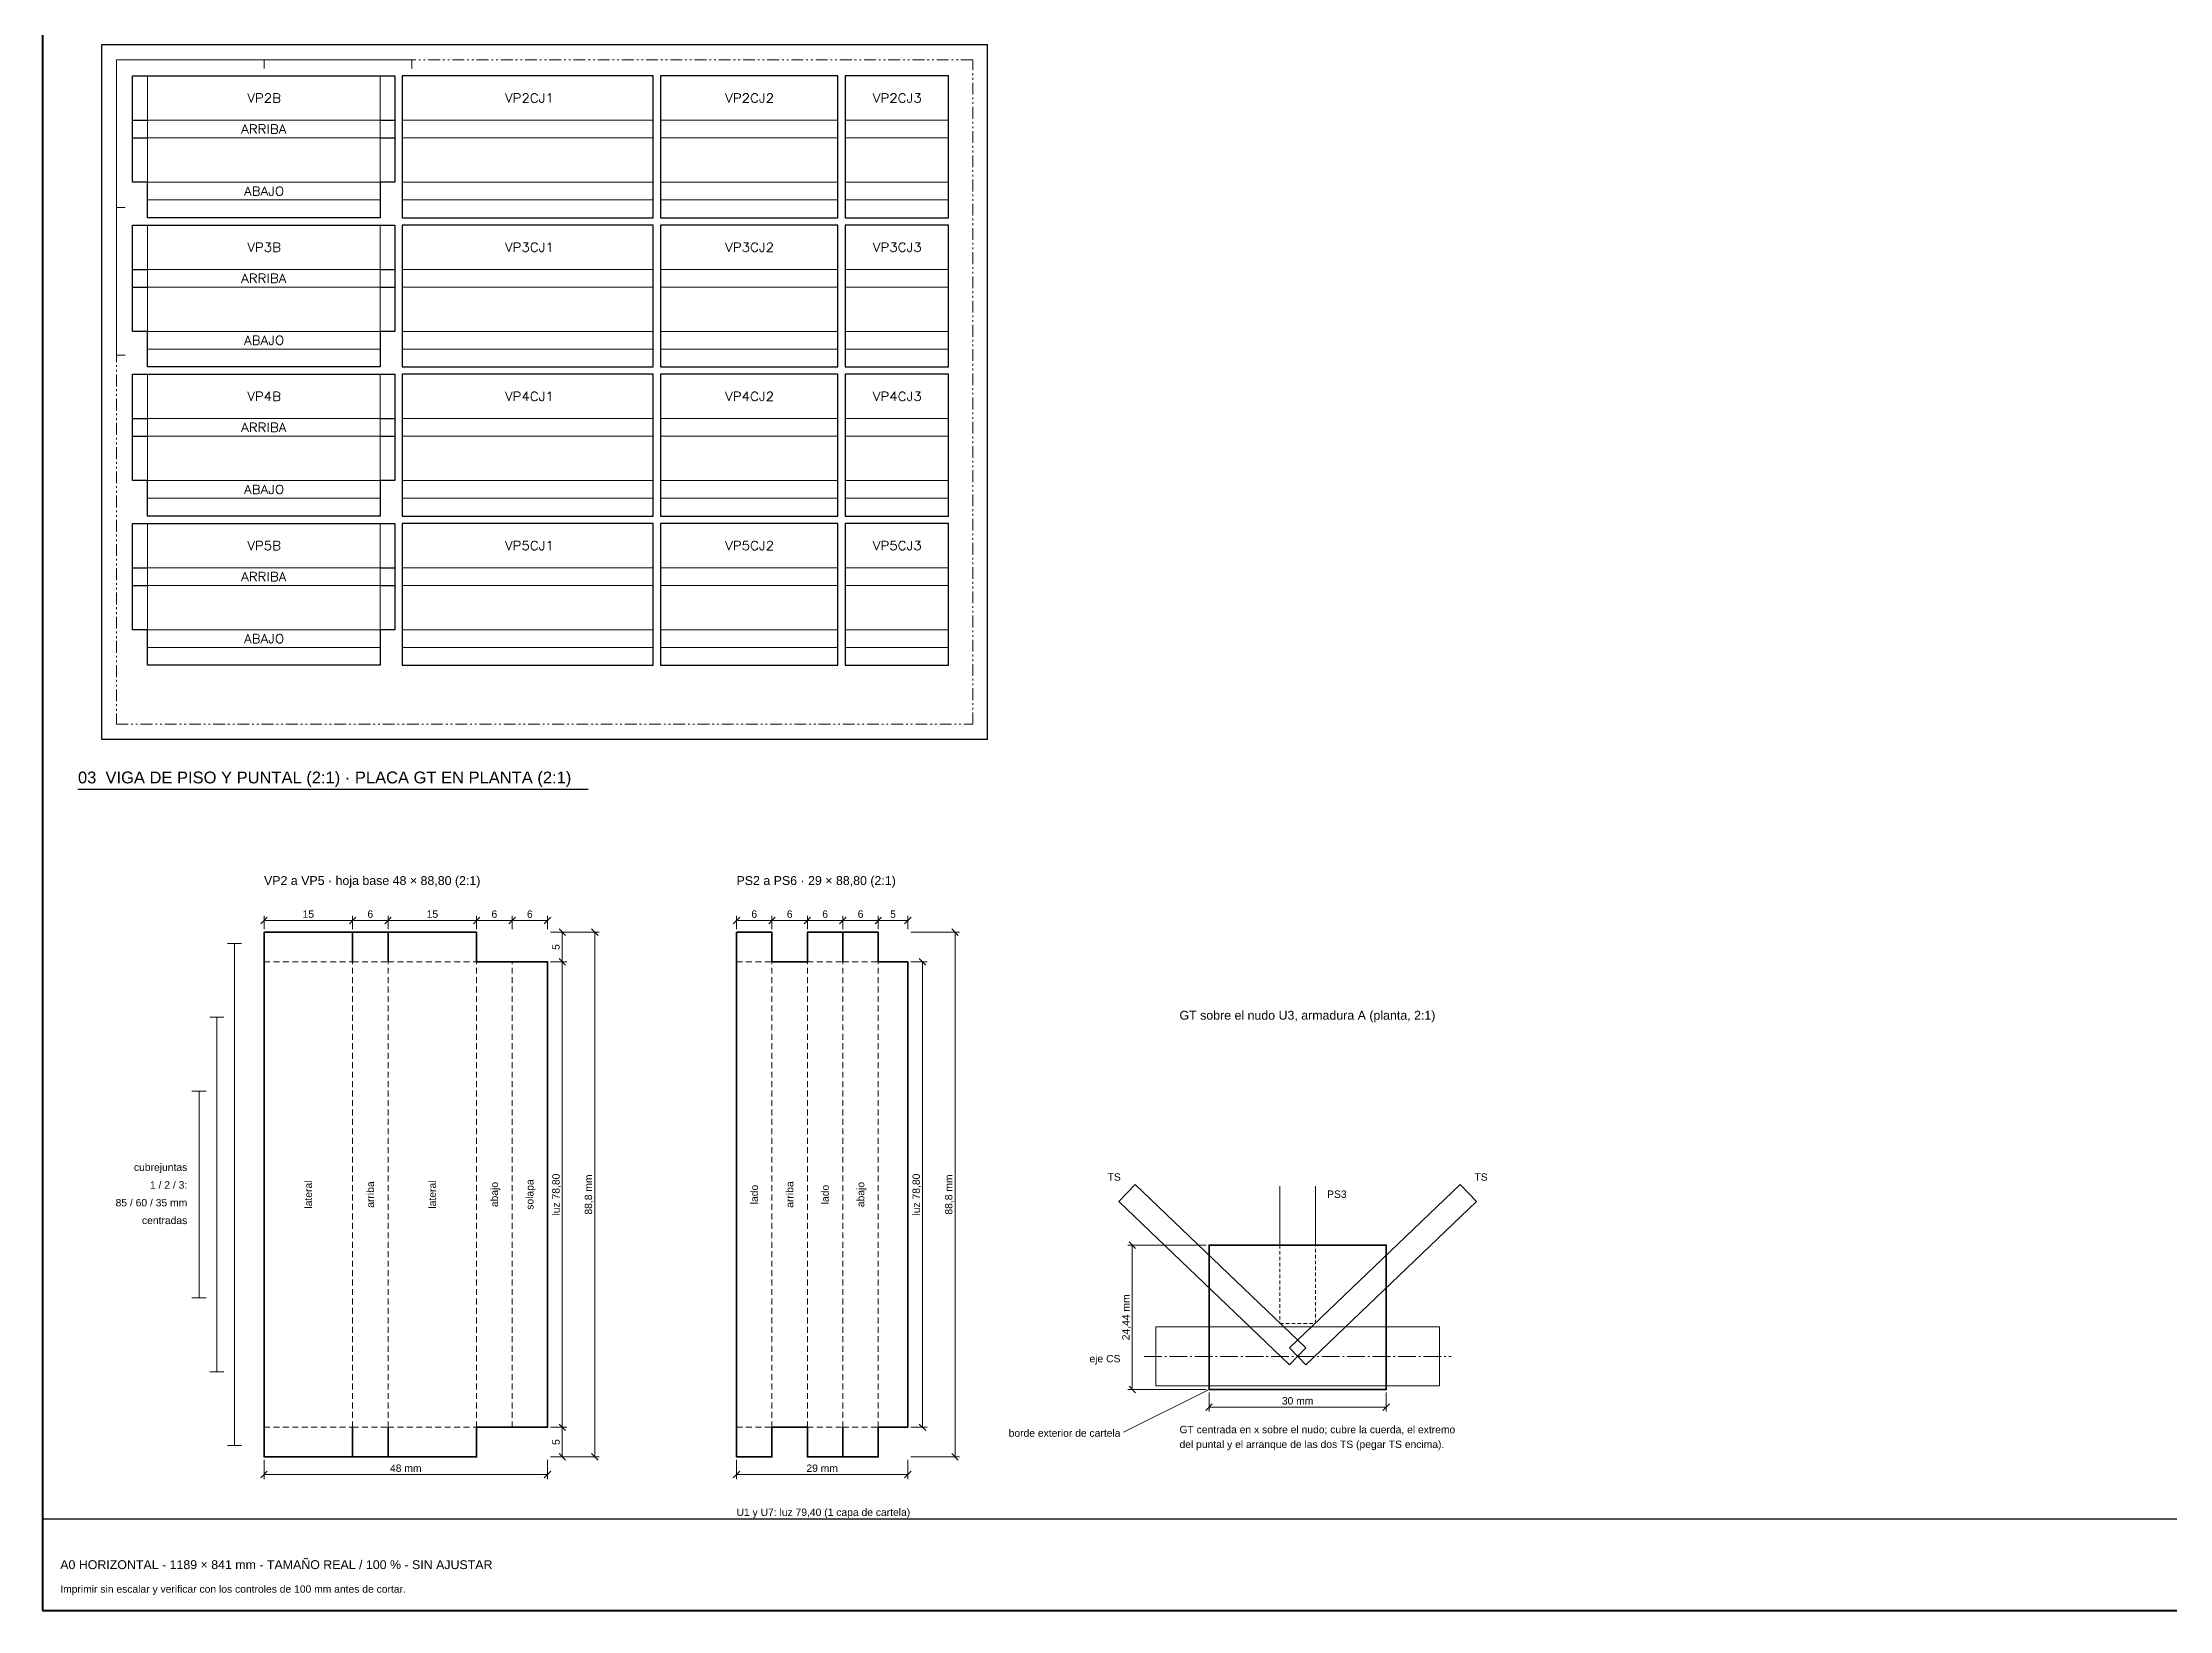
# Model space of a CAD drawing. Header units: millimetres. Extents: x 10 to 1179, y 10 to 831.
# Drawn here: x 10 to 730, y 10 to 541 of the extents above; entities that cross this region are included whole.
import ezdxf

# ---------------------------------------------------------------- set-up
doc = ezdxf.new("R2010")
doc.units = ezdxf.units.MM
for name, pattern in [('LT_EJE', [8.6, 6, -1, 0.6, -1]), ('LT_OCULTA', [2, 1.2, -0.8]), ('LT_PLIEGUE', [3.2, 2, -1.2]), ('LT_ZONA_UTIL', [8.2, 4, -1, 0.6, -1, 0.6, -1])]:
    doc.linetypes.add(name, pattern=pattern)
for name, color, linetype, lineweight in [('C_CORTE', 1, 'CONTINUOUS', 25), ('C_PLIEGUE', 3, 'CONTINUOUS', 15), ('C_RANURA', 6, 'CONTINUOUS', 30), ('C_ROTULO', 5, 'CONTINUOUS', 13), ('CAJETIN', 7, 'CONTINUOUS', 30), ('CORTE', 7, 'CONTINUOUS', 35), ('COTA', 7, 'CONTINUOUS', 13), ('EJE', 1, 'LT_EJE', 13), ('MARCO', 7, 'CONTINUOUS', 40), ('MARCO_HOJA', 8, 'CONTINUOUS', 25), ('OCULTA', 8, 'LT_OCULTA', 18), ('PLIEGUE', 7, 'LT_PLIEGUE', 18), ('RANURA', 7, 'CONTINUOUS', 35), ('REFERENCIA', 5, 'CONTINUOUS', 18), ('TEXTO', 7, 'CONTINUOUS', 18), ('VISTA', 7, 'CONTINUOUS', 35), ('VISTA_FINA', 7, 'CONTINUOUS', 18), ('ZONA_UTIL', 5, 'LT_ZONA_UTIL', 18)]:
    doc.layers.add(name, color=color, linetype=linetype, lineweight=lineweight)
doc.styles.add('PLANO', font='arial.ttf')

msp = doc.modelspace()

# ---------------------------------------------------------------- linework, layer by layer
at = {"layer": 'C_CORTE'}
for points in [[(45.5, 529.5), (124.3, 529.5), (129.3, 529.5), (129.3, 514.5), (129.3, 508.5), (129.3, 493.5), (124.3, 493.5), (124.3, 481.5), (45.5, 481.5), (45.5, 493.5), (40.5, 493.5), (40.5, 508.5), (40.5, 514.5), (40.5, 529.5)], [(131.8, 481.5), (216.8, 481.5), (216.8, 529.5), (131.8, 529.5)], [(219.3, 481.5), (279.3, 481.5), (279.3, 529.5), (219.3, 529.5)], [(281.8, 481.5), (316.8, 481.5), (316.8, 529.5), (281.8, 529.5)], [(45.5, 479), (124.3, 479), (129.3, 479), (129.3, 464), (129.3, 458), (129.3, 443), (124.3, 443), (124.3, 431), (45.5, 431), (45.5, 443), (40.5, 443), (40.5, 458), (40.5, 464), (40.5, 479)], [(131.8, 431), (216.8, 431), (216.8, 479), (131.8, 479)], [(219.3, 431), (279.3, 431), (279.3, 479), (219.3, 479)], [(281.8, 431), (316.8, 431), (316.8, 479), (281.8, 479)], [(45.5, 428.5), (124.3, 428.5), (129.3, 428.5), (129.3, 413.5), (129.3, 407.5), (129.3, 392.5), (124.3, 392.5), (124.3, 380.5), (45.5, 380.5), (45.5, 392.5), (40.5, 392.5), (40.5, 407.5), (40.5, 413.5), (40.5, 428.5)], [(131.8, 380.5), (216.8, 380.5), (216.8, 428.5), (131.8, 428.5)], [(219.3, 380.5), (279.3, 380.5), (279.3, 428.5), (219.3, 428.5)], [(281.8, 380.5), (316.8, 380.5), (316.8, 428.5), (281.8, 428.5)], [(45.5, 378), (124.3, 378), (129.3, 378), (129.3, 363), (129.3, 357), (129.3, 342), (124.3, 342), (124.3, 330), (45.5, 330), (45.5, 342), (40.5, 342), (40.5, 357), (40.5, 363), (40.5, 378)], [(131.8, 330), (216.8, 330), (216.8, 378), (131.8, 378)], [(219.3, 330), (279.3, 330), (279.3, 378), (219.3, 378)], [(281.8, 330), (316.8, 330), (316.8, 378), (281.8, 378)]]:
    msp.add_lwpolyline(points, close=True, dxfattribs=at)
at = {"layer": 'C_PLIEGUE'}
for points in [[(45.5, 529.5), (45.5, 514.5)], [(124.3, 529.5), (124.3, 514.5)], [(45.5, 514.5), (124.3, 514.5)], [(45.5, 514.5), (45.5, 508.5)], [(124.3, 514.5), (124.3, 508.5)], [(131.8, 514.5), (216.8, 514.5)], [(219.3, 514.5), (279.3, 514.5)], [(281.8, 514.5), (316.8, 514.5)], [(45.5, 508.5), (124.3, 508.5)], [(45.5, 508.5), (45.5, 493.5)], [(124.3, 508.5), (124.3, 493.5)], [(131.8, 508.5), (216.8, 508.5)], [(219.3, 508.5), (279.3, 508.5)], [(281.8, 508.5), (316.8, 508.5)], [(45.5, 493.5), (124.3, 493.5)], [(131.8, 493.5), (216.8, 493.5)], [(219.3, 493.5), (279.3, 493.5)], [(281.8, 493.5), (316.8, 493.5)], [(45.5, 487.5), (124.3, 487.5)], [(131.8, 487.5), (216.8, 487.5)], [(219.3, 487.5), (279.3, 487.5)], [(281.8, 487.5), (316.8, 487.5)], [(45.5, 479), (45.5, 464)], [(124.3, 479), (124.3, 464)], [(45.5, 464), (124.3, 464)], [(45.5, 464), (45.5, 458)], [(124.3, 464), (124.3, 458)], [(131.8, 464), (216.8, 464)], [(219.3, 464), (279.3, 464)], [(281.8, 464), (316.8, 464)], [(45.5, 458), (124.3, 458)], [(45.5, 458), (45.5, 443)], [(124.3, 458), (124.3, 443)], [(131.8, 458), (216.8, 458)], [(219.3, 458), (279.3, 458)], [(281.8, 458), (316.8, 458)], [(45.5, 443), (124.3, 443)], [(131.8, 443), (216.8, 443)], [(219.3, 443), (279.3, 443)], [(281.8, 443), (316.8, 443)], [(45.5, 437), (124.3, 437)], [(131.8, 437), (216.8, 437)], [(219.3, 437), (279.3, 437)], [(281.8, 437), (316.8, 437)], [(45.5, 428.5), (45.5, 413.5)], [(124.3, 428.5), (124.3, 413.5)], [(45.5, 413.5), (124.3, 413.5)], [(45.5, 413.5), (45.5, 407.5)], [(124.3, 413.5), (124.3, 407.5)], [(131.8, 413.5), (216.8, 413.5)], [(219.3, 413.5), (279.3, 413.5)], [(281.8, 413.5), (316.8, 413.5)], [(45.5, 407.5), (124.3, 407.5)], [(45.5, 407.5), (45.5, 392.5)], [(124.3, 407.5), (124.3, 392.5)], [(131.8, 407.5), (216.8, 407.5)], [(219.3, 407.5), (279.3, 407.5)], [(281.8, 407.5), (316.8, 407.5)], [(45.5, 392.5), (124.3, 392.5)], [(131.8, 392.5), (216.8, 392.5)], [(219.3, 392.5), (279.3, 392.5)], [(281.8, 392.5), (316.8, 392.5)], [(45.5, 386.5), (124.3, 386.5)], [(131.8, 386.5), (216.8, 386.5)], [(219.3, 386.5), (279.3, 386.5)], [(281.8, 386.5), (316.8, 386.5)], [(45.5, 378), (45.5, 363)], [(124.3, 378), (124.3, 363)], [(45.5, 363), (124.3, 363)], [(45.5, 363), (45.5, 357)], [(124.3, 363), (124.3, 357)], [(131.8, 363), (216.8, 363)], [(219.3, 363), (279.3, 363)], [(281.8, 363), (316.8, 363)], [(45.5, 357), (124.3, 357)], [(45.5, 357), (45.5, 342)], [(124.3, 357), (124.3, 342)], [(131.8, 357), (216.8, 357)], [(219.3, 357), (279.3, 357)], [(281.8, 357), (316.8, 357)], [(45.5, 342), (124.3, 342)], [(131.8, 342), (216.8, 342)], [(219.3, 342), (279.3, 342)], [(281.8, 342), (316.8, 342)], [(45.5, 336), (124.3, 336)], [(131.8, 336), (216.8, 336)], [(219.3, 336), (279.3, 336)], [(281.8, 336), (316.8, 336)]]:
    msp.add_lwpolyline(points, dxfattribs=at)
at = {"layer": 'C_RANURA'}
for points in [[(40.5, 514.5), (45.5, 514.5)], [(124.3, 514.5), (129.3, 514.5)], [(40.5, 508.5), (45.5, 508.5)], [(124.3, 508.5), (129.3, 508.5)], [(40.5, 464), (45.5, 464)], [(124.3, 464), (129.3, 464)], [(40.5, 458), (45.5, 458)], [(124.3, 458), (129.3, 458)], [(40.5, 413.5), (45.5, 413.5)], [(124.3, 413.5), (129.3, 413.5)], [(40.5, 407.5), (45.5, 407.5)], [(124.3, 407.5), (129.3, 407.5)], [(40.5, 363), (45.5, 363)], [(124.3, 363), (129.3, 363)], [(40.5, 357), (45.5, 357)], [(124.3, 357), (129.3, 357)]]:
    msp.add_lwpolyline(points, dxfattribs=at)
at = {"layer": 'C_ROTULO'}
for points in [[(35, 535), (35, 435)], [(35, 535), (135, 535)], [(85, 535), (85, 532)], [(135, 535), (135, 532)], [(79.47, 523.5), (80.61, 520.5)], [(81.76, 523.5), (80.61, 520.5)], [(82.47, 523.5), (82.47, 520.5)], [(82.47, 523.5), (83.76, 523.5), (84.19, 523.36), (84.33, 523.21), (84.47, 522.93), (84.47, 522.5), (84.33, 522.21), (84.19, 522.07), (83.76, 521.93), (82.47, 521.93)], [(85.47, 522.79), (85.47, 522.93), (85.61, 523.21), (85.76, 523.36), (86.04, 523.5), (86.61, 523.5), (86.9, 523.36), (87.04, 523.21), (87.19, 522.93), (87.19, 522.64), (87.04, 522.36), (86.76, 521.93), (85.33, 520.5), (87.33, 520.5)], [(88.33, 523.5), (88.33, 520.5)], [(88.33, 523.5), (89.61, 523.5), (90.04, 523.36), (90.19, 523.21), (90.33, 522.93), (90.33, 522.64), (90.19, 522.36), (90.04, 522.21), (89.61, 522.07)], [(88.33, 522.07), (89.61, 522.07), (90.04, 521.93), (90.19, 521.79), (90.33, 521.5), (90.33, 521.07), (90.19, 520.79), (90.04, 520.64), (89.61, 520.5), (88.33, 520.5)], [(166.73, 523.5), (167.87, 520.5)], [(169.01, 523.5), (167.87, 520.5)], [(169.73, 523.5), (169.73, 520.5)], [(169.73, 523.5), (171.01, 523.5), (171.44, 523.36), (171.59, 523.21), (171.73, 522.93), (171.73, 522.5), (171.59, 522.21), (171.44, 522.07), (171.01, 521.93), (169.73, 521.93)], [(172.73, 522.79), (172.73, 522.93), (172.87, 523.21), (173.01, 523.36), (173.3, 523.5), (173.87, 523.5), (174.16, 523.36), (174.3, 523.21), (174.44, 522.93), (174.44, 522.64), (174.3, 522.36), (174.01, 521.93), (172.59, 520.5), (174.59, 520.5)], [(177.59, 522.79), (177.44, 523.07), (177.16, 523.36), (176.87, 523.5), (176.3, 523.5), (176.01, 523.36), (175.73, 523.07), (175.59, 522.79), (175.44, 522.36), (175.44, 521.64), (175.59, 521.21), (175.73, 520.93), (176.01, 520.64), (176.3, 520.5), (176.87, 520.5), (177.16, 520.64), (177.44, 520.93), (177.59, 521.21)], [(179.73, 523.5), (179.73, 521.21), (179.59, 520.79), (179.44, 520.64), (179.16, 520.5), (178.87, 520.5), (178.59, 520.64), (178.44, 520.79), (178.3, 521.21), (178.3, 521.5)], [(181.16, 522.93), (181.44, 523.07), (181.87, 523.5), (181.87, 520.5)], [(241.3, 523.5), (242.44, 520.5)], [(243.59, 523.5), (242.44, 520.5)], [(244.3, 523.5), (244.3, 520.5)], [(244.3, 523.5), (245.59, 523.5), (246.01, 523.36), (246.16, 523.21), (246.3, 522.93), (246.3, 522.5), (246.16, 522.21), (246.01, 522.07), (245.59, 521.93), (244.3, 521.93)], [(247.3, 522.79), (247.3, 522.93), (247.44, 523.21), (247.59, 523.36), (247.87, 523.5), (248.44, 523.5), (248.73, 523.36), (248.87, 523.21), (249.01, 522.93), (249.01, 522.64), (248.87, 522.36), (248.59, 521.93), (247.16, 520.5), (249.16, 520.5)], [(252.16, 522.79), (252.01, 523.07), (251.73, 523.36), (251.44, 523.5), (250.87, 523.5), (250.59, 523.36), (250.3, 523.07), (250.16, 522.79), (250.01, 522.36), (250.01, 521.64), (250.16, 521.21), (250.3, 520.93), (250.59, 520.64), (250.87, 520.5), (251.44, 520.5), (251.73, 520.64), (252.01, 520.93), (252.16, 521.21)], [(254.3, 523.5), (254.3, 521.21), (254.16, 520.79), (254.01, 520.64), (253.73, 520.5), (253.44, 520.5), (253.16, 520.64), (253.01, 520.79), (252.87, 521.21), (252.87, 521.5)], [(255.44, 522.79), (255.44, 522.93), (255.59, 523.21), (255.73, 523.36), (256.01, 523.5), (256.59, 523.5), (256.87, 523.36), (257.01, 523.21), (257.16, 522.93), (257.16, 522.64), (257.01, 522.36), (256.73, 521.93), (255.3, 520.5), (257.3, 520.5)], [(291.3, 523.5), (292.44, 520.5)], [(293.59, 523.5), (292.44, 520.5)], [(294.3, 523.5), (294.3, 520.5)], [(294.3, 523.5), (295.59, 523.5), (296.01, 523.36), (296.16, 523.21), (296.3, 522.93), (296.3, 522.5), (296.16, 522.21), (296.01, 522.07), (295.59, 521.93), (294.3, 521.93)], [(297.3, 522.79), (297.3, 522.93), (297.44, 523.21), (297.59, 523.36), (297.87, 523.5), (298.44, 523.5), (298.73, 523.36), (298.87, 523.21), (299.01, 522.93), (299.01, 522.64), (298.87, 522.36), (298.59, 521.93), (297.16, 520.5), (299.16, 520.5)], [(302.16, 522.79), (302.01, 523.07), (301.73, 523.36), (301.44, 523.5), (300.87, 523.5), (300.59, 523.36), (300.3, 523.07), (300.16, 522.79), (300.01, 522.36), (300.01, 521.64), (300.16, 521.21), (300.3, 520.93), (300.59, 520.64), (300.87, 520.5), (301.44, 520.5), (301.73, 520.64), (302.01, 520.93), (302.16, 521.21)], [(304.3, 523.5), (304.3, 521.21), (304.16, 520.79), (304.01, 520.64), (303.73, 520.5), (303.44, 520.5), (303.16, 520.64), (303.01, 520.79), (302.87, 521.21), (302.87, 521.5)], [(305.59, 523.5), (307.16, 523.5), (306.3, 522.36), (306.73, 522.36), (307.01, 522.21), (307.16, 522.07), (307.3, 521.64), (307.3, 521.36), (307.16, 520.93), (306.87, 520.64), (306.44, 520.5), (306.01, 520.5), (305.59, 520.64), (305.44, 520.79), (305.3, 521.07)], [(78.54, 513), (77.4, 510)], [(78.54, 513), (79.69, 510)], [(80.4, 513), (80.4, 510)], [(80.4, 513), (81.69, 513), (82.11, 512.86), (82.26, 512.71), (82.4, 512.43), (82.4, 512.14), (82.26, 511.86), (82.11, 511.71), (81.69, 511.57), (80.4, 511.57)], [(81.4, 511.57), (82.4, 510)], [(83.4, 513), (83.4, 510)], [(83.4, 513), (84.69, 513), (85.11, 512.86), (85.26, 512.71), (85.4, 512.43), (85.4, 512.14), (85.26, 511.86), (85.11, 511.71), (84.69, 511.57), (83.4, 511.57)], [(84.4, 511.57), (85.4, 510)], [(86.4, 513), (86.4, 510)], [(87.54, 513), (87.54, 510)], [(87.54, 513), (88.83, 513), (89.26, 512.86), (89.4, 512.71), (89.54, 512.43), (89.54, 512.14), (89.4, 511.86), (89.26, 511.71), (88.83, 511.57)], [(87.54, 511.57), (88.83, 511.57), (89.26, 511.43), (89.4, 511.29), (89.54, 511), (89.54, 510.57), (89.4, 510.29), (89.26, 510.14), (88.83, 510), (87.54, 510)], [(91.26, 513), (90.11, 510)], [(91.26, 513), (92.4, 510)], [(77.83, 511), (79.26, 511)], [(90.54, 511), (91.97, 511)], [(79.54, 492), (78.4, 489)], [(78.83, 490), (80.26, 490)], [(79.54, 492), (80.69, 489)], [(81.4, 492), (81.4, 489)], [(81.4, 492), (82.69, 492), (83.11, 491.86), (83.26, 491.71), (83.4, 491.43), (83.4, 491.14), (83.26, 490.86), (83.11, 490.71), (82.69, 490.57)], [(81.4, 490.57), (82.69, 490.57), (83.11, 490.43), (83.26, 490.29), (83.4, 490), (83.4, 489.57), (83.26, 489.29), (83.11, 489.14), (82.69, 489), (81.4, 489)], [(85.11, 492), (83.97, 489)], [(84.4, 490), (85.83, 490)], [(85.11, 492), (86.26, 489)], [(88.11, 492), (88.11, 489.71), (87.97, 489.29), (87.83, 489.14), (87.54, 489), (87.26, 489), (86.97, 489.14), (86.83, 489.29), (86.69, 489.71), (86.69, 490)], [(89.97, 492), (89.69, 491.86), (89.4, 491.57), (89.26, 491.29), (89.11, 490.86), (89.11, 490.14), (89.26, 489.71), (89.4, 489.43), (89.69, 489.14), (89.97, 489), (90.54, 489), (90.83, 489.14), (91.11, 489.43), (91.26, 489.71), (91.4, 490.14), (91.4, 490.86), (91.26, 491.29), (91.11, 491.57), (90.83, 491.86), (90.54, 492), (89.97, 492)], [(35, 485), (38, 485)], [(79.47, 473), (80.61, 470)], [(81.76, 473), (80.61, 470)], [(82.47, 473), (82.47, 470)], [(82.47, 473), (83.76, 473), (84.19, 472.86), (84.33, 472.71), (84.47, 472.43), (84.47, 472), (84.33, 471.71), (84.19, 471.57), (83.76, 471.43), (82.47, 471.43)], [(85.61, 473), (87.19, 473), (86.33, 471.86), (86.76, 471.86), (87.04, 471.71), (87.19, 471.57), (87.33, 471.14), (87.33, 470.86), (87.19, 470.43), (86.9, 470.14), (86.47, 470), (86.04, 470), (85.61, 470.14), (85.47, 470.29), (85.33, 470.57)], [(88.33, 473), (88.33, 470)], [(88.33, 473), (89.61, 473), (90.04, 472.86), (90.19, 472.71), (90.33, 472.43), (90.33, 472.14), (90.19, 471.86), (90.04, 471.71), (89.61, 471.57)], [(88.33, 471.57), (89.61, 471.57), (90.04, 471.43), (90.19, 471.29), (90.33, 471), (90.33, 470.57), (90.19, 470.29), (90.04, 470.14), (89.61, 470), (88.33, 470)], [(166.73, 473), (167.87, 470)], [(169.01, 473), (167.87, 470)], [(169.73, 473), (169.73, 470)], [(169.73, 473), (171.01, 473), (171.44, 472.86), (171.59, 472.71), (171.73, 472.43), (171.73, 472), (171.59, 471.71), (171.44, 471.57), (171.01, 471.43), (169.73, 471.43)], [(172.87, 473), (174.44, 473), (173.59, 471.86), (174.01, 471.86), (174.3, 471.71), (174.44, 471.57), (174.59, 471.14), (174.59, 470.86), (174.44, 470.43), (174.16, 470.14), (173.73, 470), (173.3, 470), (172.87, 470.14), (172.73, 470.29), (172.59, 470.57)], [(177.59, 472.29), (177.44, 472.57), (177.16, 472.86), (176.87, 473), (176.3, 473), (176.01, 472.86), (175.73, 472.57), (175.59, 472.29), (175.44, 471.86), (175.44, 471.14), (175.59, 470.71), (175.73, 470.43), (176.01, 470.14), (176.3, 470), (176.87, 470), (177.16, 470.14), (177.44, 470.43), (177.59, 470.71)], [(179.73, 473), (179.73, 470.71), (179.59, 470.29), (179.44, 470.14), (179.16, 470), (178.87, 470), (178.59, 470.14), (178.44, 470.29), (178.3, 470.71), (178.3, 471)], [(181.16, 472.43), (181.44, 472.57), (181.87, 473), (181.87, 470)], [(241.3, 473), (242.44, 470)], [(243.59, 473), (242.44, 470)], [(244.3, 473), (244.3, 470)], [(244.3, 473), (245.59, 473), (246.01, 472.86), (246.16, 472.71), (246.3, 472.43), (246.3, 472), (246.16, 471.71), (246.01, 471.57), (245.59, 471.43), (244.3, 471.43)], [(247.44, 473), (249.01, 473), (248.16, 471.86), (248.59, 471.86), (248.87, 471.71), (249.01, 471.57), (249.16, 471.14), (249.16, 470.86), (249.01, 470.43), (248.73, 470.14), (248.3, 470), (247.87, 470), (247.44, 470.14), (247.3, 470.29), (247.16, 470.57)], [(252.16, 472.29), (252.01, 472.57), (251.73, 472.86), (251.44, 473), (250.87, 473), (250.59, 472.86), (250.3, 472.57), (250.16, 472.29), (250.01, 471.86), (250.01, 471.14), (250.16, 470.71), (250.3, 470.43), (250.59, 470.14), (250.87, 470), (251.44, 470), (251.73, 470.14), (252.01, 470.43), (252.16, 470.71)], [(254.3, 473), (254.3, 470.71), (254.16, 470.29), (254.01, 470.14), (253.73, 470), (253.44, 470), (253.16, 470.14), (253.01, 470.29), (252.87, 470.71), (252.87, 471)], [(255.44, 472.29), (255.44, 472.43), (255.59, 472.71), (255.73, 472.86), (256.01, 473), (256.59, 473), (256.87, 472.86), (257.01, 472.71), (257.16, 472.43), (257.16, 472.14), (257.01, 471.86), (256.73, 471.43), (255.3, 470), (257.3, 470)], [(291.3, 473), (292.44, 470)], [(293.59, 473), (292.44, 470)], [(294.3, 473), (294.3, 470)], [(294.3, 473), (295.59, 473), (296.01, 472.86), (296.16, 472.71), (296.3, 472.43), (296.3, 472), (296.16, 471.71), (296.01, 471.57), (295.59, 471.43), (294.3, 471.43)], [(297.44, 473), (299.01, 473), (298.16, 471.86), (298.59, 471.86), (298.87, 471.71), (299.01, 471.57), (299.16, 471.14), (299.16, 470.86), (299.01, 470.43), (298.73, 470.14), (298.3, 470), (297.87, 470), (297.44, 470.14), (297.3, 470.29), (297.16, 470.57)], [(302.16, 472.29), (302.01, 472.57), (301.73, 472.86), (301.44, 473), (300.87, 473), (300.59, 472.86), (300.3, 472.57), (300.16, 472.29), (300.01, 471.86), (300.01, 471.14), (300.16, 470.71), (300.3, 470.43), (300.59, 470.14), (300.87, 470), (301.44, 470), (301.73, 470.14), (302.01, 470.43), (302.16, 470.71)], [(304.3, 473), (304.3, 470.71), (304.16, 470.29), (304.01, 470.14), (303.73, 470), (303.44, 470), (303.16, 470.14), (303.01, 470.29), (302.87, 470.71), (302.87, 471)], [(305.59, 473), (307.16, 473), (306.3, 471.86), (306.73, 471.86), (307.01, 471.71), (307.16, 471.57), (307.3, 471.14), (307.3, 470.86), (307.16, 470.43), (306.87, 470.14), (306.44, 470), (306.01, 470), (305.59, 470.14), (305.44, 470.29), (305.3, 470.57)], [(78.54, 462.5), (77.4, 459.5)], [(78.54, 462.5), (79.69, 459.5)], [(80.4, 462.5), (80.4, 459.5)], [(80.4, 462.5), (81.69, 462.5), (82.11, 462.36), (82.26, 462.21), (82.4, 461.93), (82.4, 461.64), (82.26, 461.36), (82.11, 461.21), (81.69, 461.07), (80.4, 461.07)], [(81.4, 461.07), (82.4, 459.5)], [(83.4, 462.5), (83.4, 459.5)], [(83.4, 462.5), (84.69, 462.5), (85.11, 462.36), (85.26, 462.21), (85.4, 461.93), (85.4, 461.64), (85.26, 461.36), (85.11, 461.21), (84.69, 461.07), (83.4, 461.07)], [(84.4, 461.07), (85.4, 459.5)], [(86.4, 462.5), (86.4, 459.5)], [(87.54, 462.5), (87.54, 459.5)], [(87.54, 462.5), (88.83, 462.5), (89.26, 462.36), (89.4, 462.21), (89.54, 461.93), (89.54, 461.64), (89.4, 461.36), (89.26, 461.21), (88.83, 461.07)], [(87.54, 461.07), (88.83, 461.07), (89.26, 460.93), (89.4, 460.79), (89.54, 460.5), (89.54, 460.07), (89.4, 459.79), (89.26, 459.64), (88.83, 459.5), (87.54, 459.5)], [(91.26, 462.5), (90.11, 459.5)], [(91.26, 462.5), (92.4, 459.5)], [(77.83, 460.5), (79.26, 460.5)], [(90.54, 460.5), (91.97, 460.5)], [(79.54, 441.5), (78.4, 438.5)], [(78.83, 439.5), (80.26, 439.5)], [(79.54, 441.5), (80.69, 438.5)], [(81.4, 441.5), (81.4, 438.5)], [(81.4, 441.5), (82.69, 441.5), (83.11, 441.36), (83.26, 441.21), (83.4, 440.93), (83.4, 440.64), (83.26, 440.36), (83.11, 440.21), (82.69, 440.07)], [(81.4, 440.07), (82.69, 440.07), (83.11, 439.93), (83.26, 439.79), (83.4, 439.5), (83.4, 439.07), (83.26, 438.79), (83.11, 438.64), (82.69, 438.5), (81.4, 438.5)], [(85.11, 441.5), (83.97, 438.5)], [(84.4, 439.5), (85.83, 439.5)], [(85.11, 441.5), (86.26, 438.5)], [(88.11, 441.5), (88.11, 439.21), (87.97, 438.79), (87.83, 438.64), (87.54, 438.5), (87.26, 438.5), (86.97, 438.64), (86.83, 438.79), (86.69, 439.21), (86.69, 439.5)], [(89.97, 441.5), (89.69, 441.36), (89.4, 441.07), (89.26, 440.79), (89.11, 440.36), (89.11, 439.64), (89.26, 439.21), (89.4, 438.93), (89.69, 438.64), (89.97, 438.5), (90.54, 438.5), (90.83, 438.64), (91.11, 438.93), (91.26, 439.21), (91.4, 439.64), (91.4, 440.36), (91.26, 440.79), (91.11, 441.07), (90.83, 441.36), (90.54, 441.5), (89.97, 441.5)], [(35, 435), (38, 435)], [(79.47, 422.5), (80.61, 419.5)], [(81.76, 422.5), (80.61, 419.5)], [(82.47, 422.5), (82.47, 419.5)], [(82.47, 422.5), (83.76, 422.5), (84.19, 422.36), (84.33, 422.21), (84.47, 421.93), (84.47, 421.5), (84.33, 421.21), (84.19, 421.07), (83.76, 420.93), (82.47, 420.93)], [(86.76, 422.5), (85.33, 420.5), (87.47, 420.5)], [(86.76, 422.5), (86.76, 419.5)], [(88.33, 422.5), (88.33, 419.5)], [(88.33, 422.5), (89.61, 422.5), (90.04, 422.36), (90.19, 422.21), (90.33, 421.93), (90.33, 421.64), (90.19, 421.36), (90.04, 421.21), (89.61, 421.07)], [(88.33, 421.07), (89.61, 421.07), (90.04, 420.93), (90.19, 420.79), (90.33, 420.5), (90.33, 420.07), (90.19, 419.79), (90.04, 419.64), (89.61, 419.5), (88.33, 419.5)], [(166.73, 422.5), (167.87, 419.5)], [(169.01, 422.5), (167.87, 419.5)], [(169.73, 422.5), (169.73, 419.5)], [(169.73, 422.5), (171.01, 422.5), (171.44, 422.36), (171.59, 422.21), (171.73, 421.93), (171.73, 421.5), (171.59, 421.21), (171.44, 421.07), (171.01, 420.93), (169.73, 420.93)], [(174.01, 422.5), (172.59, 420.5), (174.73, 420.5)], [(174.01, 422.5), (174.01, 419.5)], [(177.59, 421.79), (177.44, 422.07), (177.16, 422.36), (176.87, 422.5), (176.3, 422.5), (176.01, 422.36), (175.73, 422.07), (175.59, 421.79), (175.44, 421.36), (175.44, 420.64), (175.59, 420.21), (175.73, 419.93), (176.01, 419.64), (176.3, 419.5), (176.87, 419.5), (177.16, 419.64), (177.44, 419.93), (177.59, 420.21)], [(179.73, 422.5), (179.73, 420.21), (179.59, 419.79), (179.44, 419.64), (179.16, 419.5), (178.87, 419.5), (178.59, 419.64), (178.44, 419.79), (178.3, 420.21), (178.3, 420.5)], [(181.16, 421.93), (181.44, 422.07), (181.87, 422.5), (181.87, 419.5)], [(241.3, 422.5), (242.44, 419.5)], [(243.59, 422.5), (242.44, 419.5)], [(244.3, 422.5), (244.3, 419.5)], [(244.3, 422.5), (245.59, 422.5), (246.01, 422.36), (246.16, 422.21), (246.3, 421.93), (246.3, 421.5), (246.16, 421.21), (246.01, 421.07), (245.59, 420.93), (244.3, 420.93)], [(248.59, 422.5), (247.16, 420.5), (249.3, 420.5)], [(248.59, 422.5), (248.59, 419.5)], [(252.16, 421.79), (252.01, 422.07), (251.73, 422.36), (251.44, 422.5), (250.87, 422.5), (250.59, 422.36), (250.3, 422.07), (250.16, 421.79), (250.01, 421.36), (250.01, 420.64), (250.16, 420.21), (250.3, 419.93), (250.59, 419.64), (250.87, 419.5), (251.44, 419.5), (251.73, 419.64), (252.01, 419.93), (252.16, 420.21)], [(254.3, 422.5), (254.3, 420.21), (254.16, 419.79), (254.01, 419.64), (253.73, 419.5), (253.44, 419.5), (253.16, 419.64), (253.01, 419.79), (252.87, 420.21), (252.87, 420.5)], [(255.44, 421.79), (255.44, 421.93), (255.59, 422.21), (255.73, 422.36), (256.01, 422.5), (256.59, 422.5), (256.87, 422.36), (257.01, 422.21), (257.16, 421.93), (257.16, 421.64), (257.01, 421.36), (256.73, 420.93), (255.3, 419.5), (257.3, 419.5)], [(291.3, 422.5), (292.44, 419.5)], [(293.59, 422.5), (292.44, 419.5)], [(294.3, 422.5), (294.3, 419.5)], [(294.3, 422.5), (295.59, 422.5), (296.01, 422.36), (296.16, 422.21), (296.3, 421.93), (296.3, 421.5), (296.16, 421.21), (296.01, 421.07), (295.59, 420.93), (294.3, 420.93)], [(298.59, 422.5), (297.16, 420.5), (299.3, 420.5)], [(298.59, 422.5), (298.59, 419.5)], [(302.16, 421.79), (302.01, 422.07), (301.73, 422.36), (301.44, 422.5), (300.87, 422.5), (300.59, 422.36), (300.3, 422.07), (300.16, 421.79), (300.01, 421.36), (300.01, 420.64), (300.16, 420.21), (300.3, 419.93), (300.59, 419.64), (300.87, 419.5), (301.44, 419.5), (301.73, 419.64), (302.01, 419.93), (302.16, 420.21)], [(304.3, 422.5), (304.3, 420.21), (304.16, 419.79), (304.01, 419.64), (303.73, 419.5), (303.44, 419.5), (303.16, 419.64), (303.01, 419.79), (302.87, 420.21), (302.87, 420.5)], [(305.59, 422.5), (307.16, 422.5), (306.3, 421.36), (306.73, 421.36), (307.01, 421.21), (307.16, 421.07), (307.3, 420.64), (307.3, 420.36), (307.16, 419.93), (306.87, 419.64), (306.44, 419.5), (306.01, 419.5), (305.59, 419.64), (305.44, 419.79), (305.3, 420.07)], [(78.54, 412), (77.4, 409)], [(78.54, 412), (79.69, 409)], [(80.4, 412), (80.4, 409)], [(80.4, 412), (81.69, 412), (82.11, 411.86), (82.26, 411.71), (82.4, 411.43), (82.4, 411.14), (82.26, 410.86), (82.11, 410.71), (81.69, 410.57), (80.4, 410.57)], [(81.4, 410.57), (82.4, 409)], [(83.4, 412), (83.4, 409)], [(83.4, 412), (84.69, 412), (85.11, 411.86), (85.26, 411.71), (85.4, 411.43), (85.4, 411.14), (85.26, 410.86), (85.11, 410.71), (84.69, 410.57), (83.4, 410.57)], [(84.4, 410.57), (85.4, 409)], [(86.4, 412), (86.4, 409)], [(87.54, 412), (87.54, 409)], [(87.54, 412), (88.83, 412), (89.26, 411.86), (89.4, 411.71), (89.54, 411.43), (89.54, 411.14), (89.4, 410.86), (89.26, 410.71), (88.83, 410.57)], [(87.54, 410.57), (88.83, 410.57), (89.26, 410.43), (89.4, 410.29), (89.54, 410), (89.54, 409.57), (89.4, 409.29), (89.26, 409.14), (88.83, 409), (87.54, 409)], [(91.26, 412), (90.11, 409)], [(91.26, 412), (92.4, 409)], [(77.83, 410), (79.26, 410)], [(90.54, 410), (91.97, 410)], [(79.54, 391), (78.4, 388)], [(78.83, 389), (80.26, 389)], [(79.54, 391), (80.69, 388)], [(81.4, 391), (81.4, 388)], [(81.4, 391), (82.69, 391), (83.11, 390.86), (83.26, 390.71), (83.4, 390.43), (83.4, 390.14), (83.26, 389.86), (83.11, 389.71), (82.69, 389.57)], [(81.4, 389.57), (82.69, 389.57), (83.11, 389.43), (83.26, 389.29), (83.4, 389), (83.4, 388.57), (83.26, 388.29), (83.11, 388.14), (82.69, 388), (81.4, 388)], [(85.11, 391), (83.97, 388)], [(84.4, 389), (85.83, 389)], [(85.11, 391), (86.26, 388)], [(88.11, 391), (88.11, 388.71), (87.97, 388.29), (87.83, 388.14), (87.54, 388), (87.26, 388), (86.97, 388.14), (86.83, 388.29), (86.69, 388.71), (86.69, 389)], [(89.97, 391), (89.69, 390.86), (89.4, 390.57), (89.26, 390.29), (89.11, 389.86), (89.11, 389.14), (89.26, 388.71), (89.4, 388.43), (89.69, 388.14), (89.97, 388), (90.54, 388), (90.83, 388.14), (91.11, 388.43), (91.26, 388.71), (91.4, 389.14), (91.4, 389.86), (91.26, 390.29), (91.11, 390.57), (90.83, 390.86), (90.54, 391), (89.97, 391)], [(79.47, 372), (80.61, 369)], [(81.76, 372), (80.61, 369)], [(82.47, 372), (82.47, 369)], [(82.47, 372), (83.76, 372), (84.19, 371.86), (84.33, 371.71), (84.47, 371.43), (84.47, 371), (84.33, 370.71), (84.19, 370.57), (83.76, 370.43), (82.47, 370.43)], [(87.04, 372), (85.61, 372), (85.47, 370.71), (85.61, 370.86), (86.04, 371), (86.47, 371), (86.9, 370.86), (87.19, 370.57), (87.33, 370.14), (87.33, 369.86), (87.19, 369.43), (86.9, 369.14), (86.47, 369), (86.04, 369), (85.61, 369.14), (85.47, 369.29), (85.33, 369.57)], [(88.33, 372), (88.33, 369)], [(88.33, 372), (89.61, 372), (90.04, 371.86), (90.19, 371.71), (90.33, 371.43), (90.33, 371.14), (90.19, 370.86), (90.04, 370.71), (89.61, 370.57)], [(88.33, 370.57), (89.61, 370.57), (90.04, 370.43), (90.19, 370.29), (90.33, 370), (90.33, 369.57), (90.19, 369.29), (90.04, 369.14), (89.61, 369), (88.33, 369)], [(166.73, 372), (167.87, 369)], [(169.01, 372), (167.87, 369)], [(169.73, 372), (169.73, 369)], [(169.73, 372), (171.01, 372), (171.44, 371.86), (171.59, 371.71), (171.73, 371.43), (171.73, 371), (171.59, 370.71), (171.44, 370.57), (171.01, 370.43), (169.73, 370.43)], [(174.3, 372), (172.87, 372), (172.73, 370.71), (172.87, 370.86), (173.3, 371), (173.73, 371), (174.16, 370.86), (174.44, 370.57), (174.59, 370.14), (174.59, 369.86), (174.44, 369.43), (174.16, 369.14), (173.73, 369), (173.3, 369), (172.87, 369.14), (172.73, 369.29), (172.59, 369.57)], [(177.59, 371.29), (177.44, 371.57), (177.16, 371.86), (176.87, 372), (176.3, 372), (176.01, 371.86), (175.73, 371.57), (175.59, 371.29), (175.44, 370.86), (175.44, 370.14), (175.59, 369.71), (175.73, 369.43), (176.01, 369.14), (176.3, 369), (176.87, 369), (177.16, 369.14), (177.44, 369.43), (177.59, 369.71)], [(179.73, 372), (179.73, 369.71), (179.59, 369.29), (179.44, 369.14), (179.16, 369), (178.87, 369), (178.59, 369.14), (178.44, 369.29), (178.3, 369.71), (178.3, 370)], [(181.16, 371.43), (181.44, 371.57), (181.87, 372), (181.87, 369)], [(241.3, 372), (242.44, 369)], [(243.59, 372), (242.44, 369)], [(244.3, 372), (244.3, 369)], [(244.3, 372), (245.59, 372), (246.01, 371.86), (246.16, 371.71), (246.3, 371.43), (246.3, 371), (246.16, 370.71), (246.01, 370.57), (245.59, 370.43), (244.3, 370.43)], [(248.87, 372), (247.44, 372), (247.3, 370.71), (247.44, 370.86), (247.87, 371), (248.3, 371), (248.73, 370.86), (249.01, 370.57), (249.16, 370.14), (249.16, 369.86), (249.01, 369.43), (248.73, 369.14), (248.3, 369), (247.87, 369), (247.44, 369.14), (247.3, 369.29), (247.16, 369.57)], [(252.16, 371.29), (252.01, 371.57), (251.73, 371.86), (251.44, 372), (250.87, 372), (250.59, 371.86), (250.3, 371.57), (250.16, 371.29), (250.01, 370.86), (250.01, 370.14), (250.16, 369.71), (250.3, 369.43), (250.59, 369.14), (250.87, 369), (251.44, 369), (251.73, 369.14), (252.01, 369.43), (252.16, 369.71)], [(254.3, 372), (254.3, 369.71), (254.16, 369.29), (254.01, 369.14), (253.73, 369), (253.44, 369), (253.16, 369.14), (253.01, 369.29), (252.87, 369.71), (252.87, 370)], [(255.44, 371.29), (255.44, 371.43), (255.59, 371.71), (255.73, 371.86), (256.01, 372), (256.59, 372), (256.87, 371.86), (257.01, 371.71), (257.16, 371.43), (257.16, 371.14), (257.01, 370.86), (256.73, 370.43), (255.3, 369), (257.3, 369)], [(291.3, 372), (292.44, 369)], [(293.59, 372), (292.44, 369)], [(294.3, 372), (294.3, 369)], [(294.3, 372), (295.59, 372), (296.01, 371.86), (296.16, 371.71), (296.3, 371.43), (296.3, 371), (296.16, 370.71), (296.01, 370.57), (295.59, 370.43), (294.3, 370.43)], [(298.87, 372), (297.44, 372), (297.3, 370.71), (297.44, 370.86), (297.87, 371), (298.3, 371), (298.73, 370.86), (299.01, 370.57), (299.16, 370.14), (299.16, 369.86), (299.01, 369.43), (298.73, 369.14), (298.3, 369), (297.87, 369), (297.44, 369.14), (297.3, 369.29), (297.16, 369.57)], [(302.16, 371.29), (302.01, 371.57), (301.73, 371.86), (301.44, 372), (300.87, 372), (300.59, 371.86), (300.3, 371.57), (300.16, 371.29), (300.01, 370.86), (300.01, 370.14), (300.16, 369.71), (300.3, 369.43), (300.59, 369.14), (300.87, 369), (301.44, 369), (301.73, 369.14), (302.01, 369.43), (302.16, 369.71)], [(304.3, 372), (304.3, 369.71), (304.16, 369.29), (304.01, 369.14), (303.73, 369), (303.44, 369), (303.16, 369.14), (303.01, 369.29), (302.87, 369.71), (302.87, 370)], [(305.59, 372), (307.16, 372), (306.3, 370.86), (306.73, 370.86), (307.01, 370.71), (307.16, 370.57), (307.3, 370.14), (307.3, 369.86), (307.16, 369.43), (306.87, 369.14), (306.44, 369), (306.01, 369), (305.59, 369.14), (305.44, 369.29), (305.3, 369.57)], [(78.54, 361.5), (77.4, 358.5)], [(78.54, 361.5), (79.69, 358.5)], [(80.4, 361.5), (80.4, 358.5)], [(80.4, 361.5), (81.69, 361.5), (82.11, 361.36), (82.26, 361.21), (82.4, 360.93), (82.4, 360.64), (82.26, 360.36), (82.11, 360.21), (81.69, 360.07), (80.4, 360.07)], [(83.4, 361.5), (83.4, 358.5)], [(83.4, 361.5), (84.69, 361.5), (85.11, 361.36), (85.26, 361.21), (85.4, 360.93), (85.4, 360.64), (85.26, 360.36), (85.11, 360.21), (84.69, 360.07), (83.4, 360.07)], [(86.4, 361.5), (86.4, 358.5)], [(87.54, 361.5), (87.54, 358.5)], [(87.54, 361.5), (88.83, 361.5), (89.26, 361.36), (89.4, 361.21), (89.54, 360.93), (89.54, 360.64), (89.4, 360.36), (89.26, 360.21), (88.83, 360.07)], [(91.26, 361.5), (90.11, 358.5)], [(91.26, 361.5), (92.4, 358.5)], [(77.83, 359.5), (79.26, 359.5)], [(81.4, 360.07), (82.4, 358.5)], [(84.4, 360.07), (85.4, 358.5)], [(87.54, 360.07), (88.83, 360.07), (89.26, 359.93), (89.4, 359.79), (89.54, 359.5), (89.54, 359.07), (89.4, 358.79), (89.26, 358.64), (88.83, 358.5), (87.54, 358.5)], [(90.54, 359.5), (91.97, 359.5)], [(79.54, 340.5), (78.4, 337.5)], [(79.54, 340.5), (80.69, 337.5)], [(81.4, 340.5), (81.4, 337.5)], [(81.4, 340.5), (82.69, 340.5), (83.11, 340.36), (83.26, 340.21), (83.4, 339.93), (83.4, 339.64), (83.26, 339.36), (83.11, 339.21), (82.69, 339.07)], [(81.4, 339.07), (82.69, 339.07), (83.11, 338.93), (83.26, 338.79), (83.4, 338.5), (83.4, 338.07), (83.26, 337.79), (83.11, 337.64), (82.69, 337.5), (81.4, 337.5)], [(85.11, 340.5), (83.97, 337.5)], [(85.11, 340.5), (86.26, 337.5)], [(88.11, 340.5), (88.11, 338.21), (87.97, 337.79), (87.83, 337.64), (87.54, 337.5), (87.26, 337.5), (86.97, 337.64), (86.83, 337.79), (86.69, 338.21), (86.69, 338.5)], [(89.97, 340.5), (89.69, 340.36), (89.4, 340.07), (89.26, 339.79), (89.11, 339.36), (89.11, 338.64), (89.26, 338.21), (89.4, 337.93), (89.69, 337.64), (89.97, 337.5), (90.54, 337.5), (90.83, 337.64), (91.11, 337.93), (91.26, 338.21), (91.4, 338.64), (91.4, 339.36), (91.26, 339.79), (91.11, 340.07), (90.83, 340.36), (90.54, 340.5), (89.97, 340.5)], [(78.83, 338.5), (80.26, 338.5)], [(84.4, 338.5), (85.83, 338.5)]]:
    msp.add_lwpolyline(points, dxfattribs=at)
at = {"layer": 'CAJETIN'}
for p, q in [((22, 288), (194.72, 288)), ((10, 41), (850, 41))]:
    msp.add_line(p, q, dxfattribs=at)
at = {"layer": 'CORTE'}
for points in [[(85, 72), (85, 229.6), (85, 239.6), (115, 239.6), (127, 239.6), (157, 239.6), (157, 229.6), (181, 229.6), (181, 72), (157, 72), (157, 62), (127, 62), (115, 62), (85, 62)], [(245, 72), (245, 229.6), (245, 239.6), (257, 239.6), (257, 229.6), (269, 229.6), (269, 239.6), (281, 239.6), (293, 239.6), (293, 229.6), (303, 229.6), (303, 72), (293, 72), (293, 62), (281, 62), (269, 62), (269, 72), (257, 72), (257, 62), (245, 62)]]:
    msp.add_lwpolyline(points, close=True, dxfattribs=at)
at = {"layer": 'COTA'}
for p, q in [((85, 240.6), (85, 245.1)), ((115, 240.6), (115, 245.1)), ((115, 240.6), (115, 245.1)), ((127, 240.6), (127, 245.1)), ((127, 240.6), (127, 245.1)), ((157, 240.6), (157, 245.1)), ((157, 240.6), (157, 245.1)), ((169, 240.6), (169, 245.1)), ((169, 240.6), (169, 245.1)), ((181, 240.6), (181, 245.1)), ((245, 240.6), (245, 245.1)), ((257, 240.6), (257, 245.1)), ((257, 240.6), (257, 245.1)), ((269, 240.6), (269, 245.1)), ((269, 240.6), (269, 245.1)), ((281, 240.6), (281, 245.1)), ((281, 240.6), (281, 245.1)), ((293, 240.6), (293, 245.1)), ((293, 240.6), (293, 245.1)), ((303, 240.6), (303, 245.1)), ((83.9, 242.5), (86.1, 244.7)), ((85, 243.6), (115, 243.6)), ((113.9, 242.5), (116.1, 244.7)), ((113.9, 242.5), (116.1, 244.7)), ((115, 243.6), (127, 243.6)), ((125.9, 242.5), (128.1, 244.7)), ((125.9, 242.5), (128.1, 244.7)), ((127, 243.6), (157, 243.6)), ((155.9, 242.5), (158.1, 244.7)), ((155.9, 242.5), (158.1, 244.7)), ((157, 243.6), (169, 243.6)), ((167.9, 242.5), (170.1, 244.7)), ((167.9, 242.5), (170.1, 244.7)), ((169, 243.6), (181, 243.6)), ((179.9, 242.5), (182.1, 244.7)), ((182, 239.6), (187.5, 239.6)), ((182, 239.6), (198.5, 239.6)), ((187.1, 238.5), (184.9, 240.7)), ((186, 229.6), (186, 239.6)), ((198.1, 238.5), (195.9, 240.7)), ((197, 62), (197, 239.6)), ((243.9, 242.5), (246.1, 244.7)), ((245, 243.6), (257, 243.6)), ((255.9, 242.5), (258.1, 244.7)), ((255.9, 242.5), (258.1, 244.7)), ((257, 243.6), (269, 243.6)), ((267.9, 242.5), (270.1, 244.7)), ((267.9, 242.5), (270.1, 244.7)), ((269, 243.6), (281, 243.6)), ((279.9, 242.5), (282.1, 244.7)), ((279.9, 242.5), (282.1, 244.7)), ((281, 243.6), (293, 243.6)), ((291.9, 242.5), (294.1, 244.7)), ((291.9, 242.5), (294.1, 244.7)), ((293, 243.6), (303, 243.6)), ((301.9, 242.5), (304.1, 244.7)), ((304, 239.6), (320.5, 239.6)), ((320.1, 238.5), (317.9, 240.7)), ((319, 62), (319, 239.6)), ((187.1, 228.5), (184.9, 230.7)), ((187.1, 228.5), (184.9, 230.7)), ((309.1, 228.5), (306.9, 230.7)), ((182, 229.6), (187.5, 229.6)), ((182, 229.6), (187.5, 229.6)), ((186, 72), (186, 229.6)), ((304, 229.6), (309.5, 229.6)), ((308, 72), (308, 229.6)), ((404, 133.68), (377.5, 133.68)), ((380.1, 132.58), (377.9, 134.78)), ((379, 84.8), (379, 133.68)), ((376, 70.4), (405, 84.8)), ((404, 84.8), (377.5, 84.8)), ((380.1, 83.7), (377.9, 85.9)), ((403.9, 77.7), (406.1, 79.9)), ((405, 83.8), (405, 77.3)), ((463.9, 77.7), (466.1, 79.9)), ((465, 83.8), (465, 77.3)), ((187.1, 70.9), (184.9, 73.1)), ((187.1, 70.9), (184.9, 73.1)), ((309.1, 70.9), (306.9, 73.1)), ((405, 78.8), (465, 78.8)), ((182, 72), (187.5, 72)), ((182, 72), (187.5, 72)), ((186, 62), (186, 72)), ((304, 72), (309.5, 72)), ((85, 61), (85, 54.5)), ((181, 61), (181, 54.5)), ((182, 62), (187.5, 62)), ((182, 62), (198.5, 62)), ((187.1, 60.9), (184.9, 63.1)), ((198.1, 60.9), (195.9, 63.1)), ((245, 61), (245, 54.5)), ((303, 61), (303, 54.5)), ((304, 62), (320.5, 62)), ((320.1, 60.9), (317.9, 63.1)), ((83.9, 54.9), (86.1, 57.1)), ((85, 56), (181, 56)), ((179.9, 54.9), (182.1, 57.1)), ((243.9, 54.9), (246.1, 57.1)), ((245, 56), (303, 56)), ((301.9, 54.9), (304.1, 57.1))]:
    msp.add_line(p, q, dxfattribs=at)
at = {"layer": 'EJE'}
msp.add_line((383, 96), (487, 96), dxfattribs=at)
at = {"layer": 'MARCO'}
msp.add_lwpolyline([(10, 10), (1179, 10), (1179, 831), (10, 831)], close=True, dxfattribs=at)
at = {"layer": 'MARCO_HOJA'}
msp.add_lwpolyline([(30, 540), (30, 305), (330, 305), (330, 540)], close=True, dxfattribs=at)
at = {"layer": 'OCULTA'}
msp.add_lwpolyline([(429, 133.68), (429, 107.2), (441, 107.2), (441, 133.68)], dxfattribs=at)
at = {"layer": 'PLIEGUE'}
for p, q in [((85, 229.6), (115, 229.6)), ((115, 72), (115, 229.6)), ((115, 229.6), (127, 229.6)), ((127, 72), (127, 229.6)), ((127, 229.6), (157, 229.6)), ((157, 72), (157, 229.6)), ((169, 72), (169, 229.6)), ((245, 229.6), (257, 229.6)), ((257, 72), (257, 229.6)), ((269, 72), (269, 229.6)), ((269, 229.6), (281, 229.6)), ((281, 72), (281, 229.6)), ((281, 229.6), (293, 229.6)), ((293, 72), (293, 229.6)), ((85, 72), (115, 72)), ((115, 72), (127, 72)), ((127, 72), (157, 72)), ((245, 72), (257, 72)), ((269, 72), (281, 72)), ((281, 72), (293, 72))]:
    msp.add_line(p, q, dxfattribs=at)
at = {"layer": 'RANURA'}
for points in [[(115, 229.6), (115, 239.6)], [(127, 229.6), (127, 239.6)], [(281, 229.6), (281, 239.6)], [(115, 62), (115, 72)], [(127, 62), (127, 72)], [(281, 62), (281, 72)]]:
    msp.add_lwpolyline(points, dxfattribs=at)
at = {"layer": 'REFERENCIA'}
for p, q in [((72.6, 235.8), (77.4, 235.8)), ((75, 65.8), (75, 235.8)), ((66.6, 210.8), (71.4, 210.8)), ((69, 90.8), (69, 210.8)), ((60.6, 185.8), (65.4, 185.8)), ((63, 115.8), (63, 185.8)), ((60.6, 115.8), (65.4, 115.8)), ((66.6, 90.8), (71.4, 90.8)), ((72.6, 65.8), (77.4, 65.8))]:
    msp.add_line(p, q, dxfattribs=at)
at = {"layer": 'VISTA'}
msp.add_lwpolyline([(405, 84.8), (465, 84.8), (465, 133.68), (405, 133.68)], close=True, dxfattribs=at)
at = {"layer": 'VISTA_FINA'}
for points in [[(432.23, 93.11), (374.45, 148.44), (379.98, 154.21), (437.77, 98.89)], [(432.23, 98.89), (490.02, 154.21), (495.55, 148.44), (437.77, 93.11)], [(387, 86), (483, 86), (483, 106), (387, 106)]]:
    msp.add_lwpolyline(points, close=True, dxfattribs=at)
for points in [[(429, 133.68), (429, 153.68)], [(441, 133.68), (441, 153.68)]]:
    msp.add_lwpolyline(points, dxfattribs=at)
at = {"layer": 'ZONA_UTIL'}
msp.add_lwpolyline([(35, 535), (35, 310), (325, 310), (325, 535)], close=True, dxfattribs=at)

# ---------------------------------------------------------------- texts
at = {"layer": 'COTA', "style": 'PLANO'}
for s, p in [('15', (98.06, 244.5)), ('6', (120.03, 244.5)), ('15', (140.06, 244.5)), ('6', (162.03, 244.5)), ('6', (174.03, 244.5)), ('6', (250.03, 244.5)), ('6', (262.03, 244.5)), ('6', (274.03, 244.5)), ('6', (286.03, 244.5)), ('5', (297.03, 244.5)), ('30 mm', (429.66, 79.7)), ('48 mm', (127.66, 56.9)), ('29 mm', (268.66, 56.9))]:
    msp.add_text(s, height=2.5, dxfattribs=at).set_placement(p)
for s, p in [('5', (185.1, 233.63)), ('luz 78,80', (185.1, 143.71)), ('88,8 mm', (196.1, 144.01)), ('luz 78,80', (307.1, 143.71)), ('88,8 mm', (318.1, 144.01)), ('24,44 mm', (378.1, 101.48)), ('5', (185.1, 66.03))]:
    msp.add_text(s, height=2.5, rotation=90, dxfattribs=at).set_placement(p)
at = {"layer": 'TEXTO', "style": 'PLANO'}
for s, height, p in [('03  VIGA DE PISO Y PUNTAL (2:1) · PLACA GT EN PLANTA (2:1)', 4, (22, 290)), ('VP2 a VP5 · hoja base 48 × 88,80 (2:1)', 3, (85, 255.6)), ('PS2 a PS6 · 29 × 88,80 (2:1)', 3, (245, 255.6)), ('GT sobre el nudo U3, armadura A (planta, 2:1)', 3, (395, 210)), ('cubrejuntas', 2.5, (40.95, 158.8)), ('1 / 2 / 3:', 2.5, (46.38, 152.8)), ('TS', 2.5, (370.65, 155.48)), ('PS3', 2.5, (445, 149.68)), ('TS', 2.5, (494.89, 155.48)), ('85 / 60 / 35 mm', 2.5, (34.74, 146.8)), ('centradas', 2.5, (43.67, 140.8)), ('eje CS', 2.5, (364.52, 94)), ('GT centrada en x sobre el nudo; cubre la cuerda, el extremo', 2.5, (395, 70)), ('borde exterior de cartela', 2.5, (337.15, 68.8)), ('del puntal y el arranque de las dos TS (pegar TS encima).', 2.5, (395, 65)), ('U1 y U7: luz 79,40 (1 capa de cartela)', 2.5, (245, 42)), ('A0 HORIZONTAL - 1189 × 841 mm - TAMAÑO REAL / 100 % - SIN AJUSTAR', 3, (16, 24)), ('Imprimir sin escalar y verificar con los controles de 100 mm antes de cortar.', 2.5, (16, 16))]:
    msp.add_text(s, height=height, dxfattribs=at).set_placement(p)
for s, p in [('lateral', (101.25, 146.05)), ('arriba', (122.25, 146.34)), ('lateral', (143.25, 146.05)), ('abajo', (164.25, 146.53)), ('solapa', (176.25, 145.66)), ('lado', (252.25, 147.5)), ('arriba', (264.25, 146.34)), ('lado', (276.25, 147.5)), ('abajo', (288.25, 146.53))]:
    msp.add_text(s, height=2.5, rotation=90, dxfattribs=at).set_placement(p)

doc.saveas('drawing.dxf')
